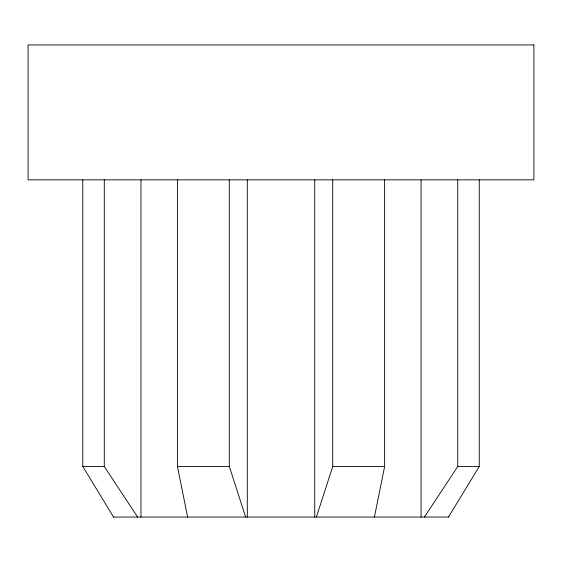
<?xml version="1.0" encoding="UTF-8"?>
<svg xmlns="http://www.w3.org/2000/svg" width="562" height="562" viewBox="0 0 562 562"><rect width="100%" height="100%" fill="white"/><g stroke="black" fill="none" stroke-linecap="round" stroke-linejoin="round"><path stroke-width="0.84" d="M384.626 179.833L384.626 466.474L374.411 517.061M332.732 179.833L332.732 466.474L316.392 517.061M479.253 179.833L479.253 466.474L448.469 517.061M457.756 179.833L457.756 466.474L424.436 517.061M82.79 179.833L82.79 466.474L104.286 466.474L137.606 517.061M177.416 179.833L177.416 466.474L229.31 466.474L245.65 517.061M332.732 466.474L384.626 466.474M457.756 466.474L479.253 466.474M113.25 517.061L448.792 517.061M113.573 517.061L82.79 466.474M187.624 517.061L177.416 466.474M421.079 179.833L421.079 517.061M314.741 179.833L314.741 517.061M247.301 179.833L247.301 517.061M229.31 179.833L229.31 466.474M140.964 179.833L140.964 517.061M104.286 179.833L104.286 466.474M533.9 44.939L28.1 44.939L28.1 179.833L533.9 179.833L533.9 44.939"/></g></svg>
